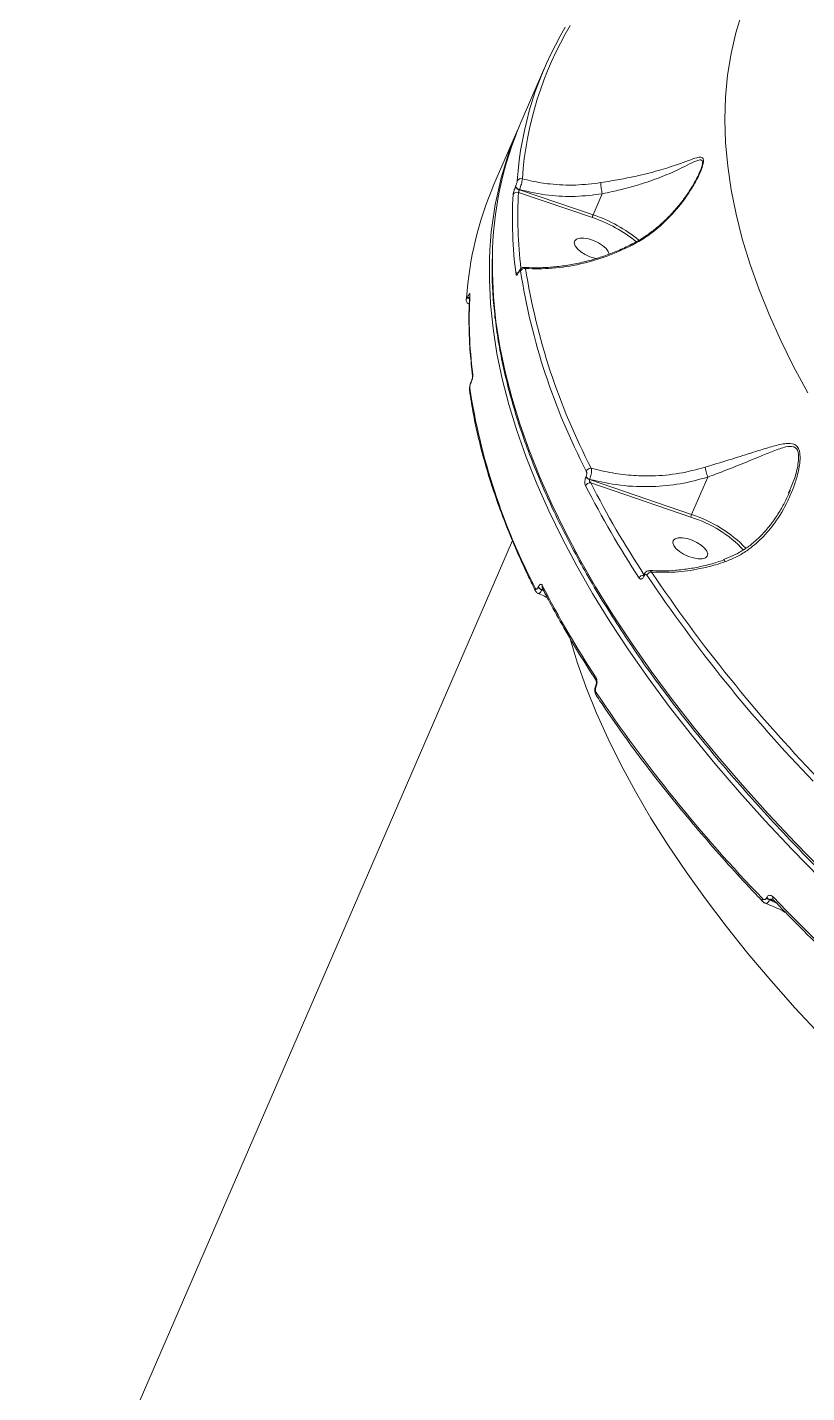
# Model space of a CAD drawing. Header units: millimetres. Extents: x -5550 to 7488, y -4093 to 4627.
# Drawn here: x -3503.6 to -3316.5, y 650.4 to 978.2 of the extents above; entities that cross this region are included whole.
import ezdxf

# ---------------------------------------------------------------- set-up
doc = ezdxf.new("R2010")
doc.units = ezdxf.units.MM
doc.layers.add('DIKOM_ОБЪЕКТ', color=7, linetype='Continuous')

msp = doc.modelspace()

# ---------------------------------------------------------------- linework, layer by layer
at = {"layer": 'DIKOM_ОБЪЕКТ', "color": 7, "linetype": 'Continuous', "lineweight": 15}
for p, q in [((-3379.423, 968.579), (-3385.163, 955.325)), ((-3385.878, 953.674), (-3391.618, 940.42)), ((-3386.409, 940.002), (-3386.428, 939.956)), ((-3385.718, 938.525), (-3367.985, 932.499)), ((-3385.498, 939.158), (-3385.479, 939.203)), ((-3367.803, 933.144), (-3385.498, 939.158)), ((-3365.618, 938.191), (-3367.803, 933.144)), ((-3367.368, 922.73), (-3366.982, 922.645)), ((-3385.681, 919.322), (-3385.653, 919.388)), ((-3385.639, 919.503), (-3385.667, 919.437)), ((-3397.866, 913.547), (-3397.886, 913.501)), ((-3397.439, 913.825), (-3397.439, 913.824)), ((-3397.147, 892.846), (-3397.119, 892.912)), ((-3397.105, 893.028), (-3397.133, 892.962)), ((-3369.506, 870.288), (-3369.535, 870.222)), ((-3368.649, 869.591), (-3368.62, 869.657)), ((-3344.147, 861.207), (-3368.649, 869.591)), ((-3368.388, 868.794), (-3344.33, 860.562)), ((-3340.255, 870.193), (-3344.147, 861.207)), ((-3320.584, 867.102), (-3320.888, 866.335)), ((-3387.193, 855.018), (-3503.645, 586.126)), ((-3355.689, 846.701), (-3355.709, 846.655)), ((-3355.651, 846.366), (-3355.632, 846.412)), ((-3380.972, 843.812), (-3381.001, 843.747)), ((-3380.115, 843.116), (-3380.086, 843.181)), ((-3379.628, 842.865), (-3380.115, 843.116)), ((-3380.086, 843.181), (-3379.73, 843.059)), ((-3367.146, 820.245), (-3367.166, 820.2)), ((-3367.109, 819.911), (-3367.089, 819.957)), ((-3326.143, 769.228), (-3326.18, 769.142)), ((-3325.429, 768.69), (-3325.392, 768.776)), ((-3323.787, 767.939), (-3325.429, 768.69)), ((-3325.392, 768.776), (-3324.201, 768.366))]:
    msp.add_line(p, q, dxfattribs=at)
at = {"layer": 'DIKOM_ОБЪЕКТ', "color": 7, "linetype": 'Continuous', "lineweight": 15, "flags": 128}
for points in [[(-3316.23, 890.39), (-3319.659, 896.725), (-3322.772, 903.004), (-3325.566, 909.22), (-3328.037, 915.368), (-3330.184, 921.44), (-3332.005, 927.433), (-3333.498, 933.341), (-3334.661, 939.157), (-3335.494, 944.876), (-3335.995, 950.494), (-3336.165, 956.005), (-3336.003, 961.404), (-3335.509, 966.685), (-3334.683, 971.844), (-3333.528, 976.876), (-3332.042, 981.777)], [(-3363.932, 923.679), (-3363.935, 923.725), (-3364.153, 924.388), (-3364.693, 925.106), (-3365.513, 925.82), (-3366.544, 926.472), (-3367.705, 927.01), (-3368.9, 927.39), (-3370.033, 927.581), (-3371.013, 927.568), (-3371.759, 927.352), (-3372.211, 926.95), (-3372.333, 926.395), (-3372.115, 925.731), (-3371.574, 925.014), (-3370.755, 924.3), (-3369.723, 923.647), (-3368.563, 923.11), (-3367.368, 922.73), (-3367.368, 922.73)], [(-3312.563, 775.578), (-3319.299, 782.455), (-3325.766, 789.338), (-3331.958, 796.219), (-3337.871, 803.095), (-3343.499, 809.958), (-3348.837, 816.802), (-3353.882, 823.623), (-3358.628, 830.414), (-3363.072, 837.17), (-3367.21, 843.885), (-3371.038, 850.553), (-3374.554, 857.168), (-3377.754, 863.726), (-3380.636, 870.22), (-3383.196, 876.646), (-3385.434, 882.997), (-3387.347, 889.268), (-3388.934, 895.455), (-3390.193, 901.551), (-3391.123, 907.552), (-3391.723, 913.453), (-3391.993, 919.248), (-3391.995, 922.805)], [(-3392.721, 920.269), (-3392.708, 917.598), (-3392.438, 911.802), (-3391.837, 905.902), (-3390.908, 899.901), (-3389.649, 893.804), (-3388.062, 887.618), (-3386.149, 881.346), (-3383.911, 874.995), (-3381.35, 868.57), (-3378.469, 862.076), (-3375.269, 855.518), (-3371.753, 848.902), (-3367.925, 842.234), (-3363.787, 835.52), (-3359.343, 828.764), (-3354.597, 821.973), (-3349.552, 815.152), (-3344.214, 808.307), (-3338.586, 801.444), (-3332.673, 794.569), (-3326.481, 787.687), (-3320.014, 780.804), (-3313.277, 773.927)], [(-3385.666, 919.439), (-3385.68, 919.396), (-3385.681, 919.322)], [(-3385.64, 919.5), (-3385.651, 919.461), (-3385.653, 919.388)], [(-3398.277, 912.865), (-3398.263, 912.972), (-3398.212, 913.131)], [(-3397.439, 913.827), (-3397.426, 913.928), (-3397.374, 914.096)], [(-3397.135, 892.957), (-3397.146, 892.92), (-3397.147, 892.846)], [(-3397.102, 893.033), (-3397.117, 892.986), (-3397.119, 892.912)], [(-3343.711, 850.792), (-3342.578, 850.601), (-3341.598, 850.615), (-3340.852, 850.831), (-3340.4, 851.233), (-3340.278, 851.788), (-3340.496, 852.451), (-3341.037, 853.169), (-3341.856, 853.883), (-3342.888, 854.535), (-3344.048, 855.073), (-3345.244, 855.453), (-3346.377, 855.644), (-3347.356, 855.631), (-3348.102, 855.415), (-3348.554, 855.013), (-3348.676, 854.458), (-3348.458, 853.794), (-3347.918, 853.077), (-3347.098, 852.363), (-3346.067, 851.71), (-3344.906, 851.172), (-3343.711, 850.792)], [(-3373.314, 831.367), (-3371.609, 825.788), (-3369.462, 819.715), (-3366.991, 813.567), (-3364.197, 807.351), (-3361.084, 801.073), (-3357.655, 794.737), (-3353.912, 788.35), (-3349.859, 781.917), (-3345.5, 775.446), (-3340.839, 768.941), (-3335.881, 762.409), (-3330.629, 755.856), (-3325.089, 749.289), (-3319.266, 742.712), (-3313.165, 736.132)], [(-3297.207, 743.019), (-3300.838, 746.303), (-3304.411, 749.593), (-3307.926, 752.888), (-3311.382, 756.187), (-3314.778, 759.49), (-3318.114, 762.796), (-3321.388, 766.105), (-3324.601, 769.415)]]:
    msp.add_lwpolyline(points, dxfattribs=at)
at = {"layer": 'DIKOM_ОБЪЕКТ', "color": 7, "linetype": 'Continuous', "lineweight": 15}
for centre, radius, start, end in [((-3303.767, 935.808), 82.433, 149.07656, 176.18656), ((-3302.724, 936.334), 82.253, 149.07706, 176.18618), ((-3306.867, 920.069), 85.854, 156.35856, 179.86674), ((-3307.102, 921.949), 84.897, 156.85012, 179.42219), ((-3385.106, 940.835), 1.018, 72.25876, 153.46454), ((-3314.673, 907.385), 83.737, 156.765, 176.06555), ((-3284.626, 932.12), 102.554, 176.69652, 187.43218), ((-3386.091, 937.567), 1.028, 68.72536, 153.27236), ((-3385.275, 940.359), 1.222, 199.25172, 259.47076), ((-3385.255, 940.405), 1.223, 199.2751, 259.44738), ((-3283.944, 932.633), 101.945, 176.68639, 186.94449), ((-3378.227, 901.5), 32.647, 50.39797, 71.71682), ((-3378.316, 901.275), 33.558, 50.09232, 71.74363), ((-3385.413, 918.433), 0.999, 105.04505, 155.04273), ((-3384.275, 919.218), 1.07, 75.89726, 153.62105), ((-3231.151, 943.745), 155.949, 188.8719, 207.53505), ((-3230.268, 944.256), 155.608, 188.8722, 207.53491), ((-3397.166, 913.623), 0.73, 189.57397, 243.75052), ((-3397.156, 913.665), 0.72, 189.47286, 242.70338), ((-3294.99, 908.186), 102.555, 176.69659, 187.43211), ((-3395.968, 894.606), 0.782, 156.27724, 187.49471), ((-3396.718, 891.221), 0.777, 156.18509, 187.71938), ((-3243.354, 915.583), 155.94, 188.87142, 207.53561), ((-3368.367, 871.144), 1.182, 84.3095, 154.56133), ((-3368.57, 867.628), 1.181, 81.13338, 154.70134), ((-3368.214, 871.139), 1.608, 214.7759, 254.30354), ((-3368.183, 871.208), 1.611, 214.80934, 254.25986), ((-3151.414, 980.287), 243.944, 207.19648, 213.21012), ((-3152.125, 979.904), 244.55, 207.19695, 213.20998), ((-3342.126, 860.284), 2.221, 155.45116, 172.82031), ((-3352.867, 832.817), 29.029, 43.09683, 72.89686), ((-3353.715, 831.352), 31.351, 43.95887, 72.22876), ((-3355.598, 845.435), 1.25, 94.54301, 155.10017), ((-3355.414, 846.563), 0.308, 162.14645, 219.70629), ((-3355.394, 846.609), 0.309, 162.9875, 219.76003), ((-3353.774, 846.161), 1.246, 89.02491, 155.21777), ((-3054.228, 1048.421), 362.084, 213.85926, 223.93743), ((-3053.71, 1048.723), 361.322, 213.85984, 223.93702), ((-3380.981, 843.185), 0.719, 154.66791, 205.5533), ((-3379.679, 844.665), 1.609, 214.78414, 254.28507), ((-3379.649, 844.732), 1.611, 214.81883, 254.26061), ((-3379.354, 843.891), 0.718, 154.64623, 205.66312), ((-3162.548, 955.936), 244.483, 207.19612, 213.2108), ((-3366.87, 820.109), 0.31, 162.88045, 219.62115), ((-3366.484, 821.721), 0.686, 153.45154, 210.62814), ((-3366.853, 820.153), 0.307, 162.18255, 219.80442), ((-3366.486, 818.218), 0.687, 153.51283, 210.76238), ((-3066.432, 1020.253), 362.072, 213.85901, 223.93755), ((-3326.635, 768.711), 0.609, 149.38048, 217.29462), ((-3324.827, 770.542), 1.947, 225.9635, 251.99411), ((-3324.789, 770.628), 1.948, 225.96065, 251.98361), ((-3324.055, 769.107), 0.627, 150.54518, 216.09446)]:
    msp.add_arc(centre, radius, start, end, dxfattribs=at)
for points, knots in [([(-3358.438, 925.87), (-3357.352, 926.475), (-3355.164, 927.695), (-3351.514, 930.515), (-3347.624, 934.429), (-3344.499, 938.75), (-3342.708, 941.968), (-3341.865, 943.832), (-3341.37, 945.226), (-3341.196, 946.37), (-3341.536, 947.019), (-3342.554, 947.021), (-3344.326, 946.42), (-3347.103, 945.381), (-3350.182, 944.336), (-3353.401, 943.421), (-3356.254, 942.706), (-3359.587, 941.989), (-3362.946, 941.374), (-3365.13, 941.018), (-3365.968, 940.882)], [0, 0, 0, 0, 0.0563535, 0.1136147, 0.2103704, 0.309984, 0.3619803, 0.388302, 0.415339, 0.4457387, 0.4740995, 0.5167985, 0.5802327, 0.6452967, 0.7405617, 0.7897119, 0.8388441, 0.8993618, 0.9613612, 1, 1, 1, 1]), ([(-3365.617, 938.197), (-3365.616, 938.197), (-3364.811, 938.376), (-3362.724, 938.807), (-3359.491, 939.612), (-3355.375, 940.792), (-3351.077, 942.345), (-3347.375, 943.97), (-3344.595, 945.404), (-3342.846, 946.231), (-3341.802, 946.463), (-3341.473, 945.986), (-3341.558, 945.303), (-3341.775, 944.504), (-3341.965, 943.94), (-3342.193, 943.447), (-3342.211, 943.407)], [0, 0, 0, 0, 0.0000561, 0.0631959, 0.1645362, 0.2660119, 0.4269111, 0.5880362, 0.6936083, 0.7987553, 0.86582, 0.9086541, 0.9446503, 0.954521, 0.9963018, 1, 1, 1, 1]), ([(-3386.017, 941.29), (-3386.025, 941.23), (-3386.04, 941.109), (-3386.112, 940.829), (-3386.21, 940.515), (-3386.315, 940.226), (-3386.382, 940.066), (-3386.409, 940.002)], [0, 0, 0, 0, 0.2143548, 0.4284659, 0.6429238, 0.8577555, 1, 1, 1, 1]), ([(-3385.479, 939.203), (-3385.43, 939.332), (-3385.309, 939.656), (-3385.122, 940.24), (-3384.95, 940.874), (-3384.829, 941.439), (-3384.807, 941.683), (-3384.796, 941.805)], [0, 0, 0, 0, 0.1423863, 0.3572483, 0.5716608, 0.785745, 1, 1, 1, 1]), ([(-3365.968, 940.882), (-3367.97, 940.635), (-3372.021, 940.134), (-3377.594, 940.414), (-3381.861, 941.072), (-3384.034, 941.615), (-3384.796, 941.805)], [0, 0, 0, 0, 0.3181951, 0.6439605, 0.8752452, 1, 1, 1, 1]), ([(-3365.968, 940.882), (-3365.968, 940.863), (-3365.969, 940.789), (-3365.962, 940.568), (-3365.926, 940.13), (-3365.846, 939.497), (-3365.739, 938.816), (-3365.658, 938.403), (-3365.617, 938.197)], [0, 0, 0, 0, 0.0381013, 0.1492037, 0.3618937, 0.5745925, 0.7873101, 1, 1, 1, 1]), ([(-3342.208, 943.405), (-3342.365, 943.055), (-3342.723, 942.258), (-3343.504, 940.794), (-3344.604, 938.96), (-3346.101, 936.804), (-3347.983, 934.459), (-3350.137, 932.156), (-3352.478, 930.039), (-3354.861, 928.242), (-3356.9, 926.919), (-3358.185, 926.289), (-3358.62, 926.076)], [0, 0, 0, 0, 0.0534474, 0.1218646, 0.2147679, 0.3252399, 0.4468589, 0.5824689, 0.7090451, 0.8290684, 0.9422669, 1, 1, 1, 1]), ([(-3386.428, 939.956), (-3386.468, 939.862), (-3386.568, 939.624), (-3386.725, 939.193), (-3386.871, 938.723), (-3386.977, 938.303), (-3386.999, 938.121), (-3387.009, 938.03)], [0, 0, 0, 0, 0.1408019, 0.355281, 0.5700311, 0.7849841, 1, 1, 1, 1]), ([(-3385.718, 938.525), (-3385.712, 938.555), (-3385.699, 938.613), (-3385.656, 938.75), (-3385.601, 938.905), (-3385.545, 939.047), (-3385.511, 939.127), (-3385.498, 939.158)], [0, 0, 0, 0, 0.2150431, 0.4300252, 0.6448157, 0.8592774, 1, 1, 1, 1]), ([(-3385.479, 939.203), (-3383.143, 938.686), (-3378.749, 937.713), (-3372.017, 937.423), (-3367.767, 937.933), (-3365.618, 938.191)], [0, 0, 0, 0, 0.3593289, 0.6759002, 1, 1, 1, 1]), ([(-3365.618, 938.191), (-3365.617, 938.192), (-3365.616, 938.194), (-3365.617, 938.196), (-3365.617, 938.197)], [0, 0, 0, 0, 0.6127096, 1, 1, 1, 1]), ([(-3367.985, 932.499), (-3367.984, 932.508), (-3367.984, 932.526), (-3367.978, 932.582), (-3367.959, 932.681), (-3367.918, 932.834), (-3367.864, 932.997), (-3367.823, 933.095), (-3367.803, 933.144)], [0, 0, 0, 0, 0.0702902, 0.1414679, 0.356118, 0.570775, 0.7853056, 1, 1, 1, 1]), ([(-3358.619, 926.074), (-3359.163, 925.795), (-3360.78, 924.967), (-3363.572, 923.826), (-3366.963, 922.647), (-3370.408, 921.715), (-3373.865, 921.03), (-3377.309, 920.589), (-3380.701, 920.428), (-3383.045, 920.429), (-3384.22, 920.551), (-3384.317, 920.561)], [0, 0, 0, 0, 0.0658113, 0.1956788, 0.3266107, 0.4584282, 0.5906972, 0.7227392, 0.8553176, 0.9881148, 1, 1, 1, 1]), ([(-3384.014, 920.256), (-3381.895, 920.212), (-3377.601, 920.121), (-3371.047, 921.196), (-3364.562, 923.028), (-3360.496, 924.915), (-3358.438, 925.87)], [0, 0, 0, 0, 0.253607, 0.5139743, 0.7539696, 1, 1, 1, 1]), ([(-3358.438, 925.87), (-3358.458, 925.898), (-3358.516, 925.978), (-3358.581, 926.054), (-3358.59, 926.031), (-3358.593, 926.023)], [0, 0, 0, 0, 0.2492545, 0.7239336, 1, 1, 1, 1]), ([(-3392.025, 922.491), (-3392.047, 921.778), (-3392.122, 919.276), (-3391.943, 914.883), (-3391.492, 909.317), (-3390.727, 903.654), (-3389.672, 897.905), (-3388.321, 892.073), (-3386.677, 886.163), (-3384.741, 880.18), (-3382.515, 874.128), (-3380, 868.012), (-3377.198, 861.837), (-3374.111, 855.607), (-3370.742, 849.327), (-3367.094, 843.002), (-3363.169, 836.637), (-3358.97, 830.237), (-3354.501, 823.806), (-3349.765, 817.349), (-3344.766, 810.871), (-3339.508, 804.376), (-3333.994, 797.871), (-3328.229, 791.358), (-3322.217, 784.845), (-3315.962, 778.334), (-3309.47, 771.831), (-3302.746, 765.341), (-3295.793, 758.869), (-3288.618, 752.419), (-3281.227, 745.996), (-3273.624, 739.605), (-3265.815, 733.252), (-3257.806, 726.939), (-3249.604, 720.674), (-3241.214, 714.459), (-3232.642, 708.299), (-3223.896, 702.2), (-3214.981, 696.166), (-3205.905, 690.201), (-3196.674, 684.309), (-3187.295, 678.496), (-3177.776, 672.765), (-3168.122, 667.121), (-3158.343, 661.568), (-3148.443, 656.112), (-3139.547, 651.344), (-3133.929, 648.422), (-3131.681, 647.253)], [0, 0, 0, 0, 0.0088209, 0.0309505, 0.0530921, 0.0752453, 0.097409, 0.1195825, 0.1417638, 0.1639522, 0.1861457, 0.208344, 0.2305454, 0.2527491, 0.2749542, 0.2971604, 0.3193671, 0.3415734, 0.3637795, 0.3859847, 0.4081892, 0.4303927, 0.4525952, 0.4747967, 0.4969973, 0.5191965, 0.541395, 0.5635922, 0.5857888, 0.6079841, 0.6301785, 0.6523721, 0.6745648, 0.6967567, 0.7189481, 0.7411389, 0.7633286, 0.7855178, 0.8077068, 0.8298953, 0.8520828, 0.8742703, 0.8964575, 0.9186442, 0.9408305, 0.9630167, 0.9852027, 1, 1, 1, 1]), ([(-3386.318, 918.855), (-3386.306, 918.795), (-3386.278, 918.661), (-3386.177, 918.61), (-3386.031, 918.707), (-3385.859, 918.943), (-3385.74, 919.195), (-3385.681, 919.322)], [0, 0, 0, 0, 0.1741696, 0.3896028, 0.595838, 0.7979036, 1, 1, 1, 1]), ([(-3385.667, 919.439), (-3385.672, 919.428), (-3385.708, 919.337), (-3385.768, 919.225), (-3385.825, 919.132), (-3385.829, 919.126), (-3385.831, 919.124)], [0, 0, 0, 0, 0.0568574, 0.4661702, 0.7907391, 1, 1, 1, 1]), ([(-3385.653, 919.388), (-3385.614, 919.471), (-3385.536, 919.638), (-3385.422, 919.794), (-3385.327, 919.855), (-3385.261, 919.82), (-3385.242, 919.733), (-3385.234, 919.694)], [0, 0, 0, 0, 0.2039171, 0.408021, 0.6134986, 0.826512, 1, 1, 1, 1]), ([(-3384.323, 920.547), (-3384.432, 920.548), (-3384.646, 920.549), (-3384.934, 920.424), (-3385.177, 920.243), (-3385.4, 919.974), (-3385.544, 919.728), (-3385.624, 919.531), (-3385.638, 919.499)], [0, 0, 0, 0, 0.1674338, 0.3289991, 0.485255, 0.6652638, 0.9448353, 1, 1, 1, 1]), ([(-3384.014, 920.256), (-3384.055, 920.34), (-3384.137, 920.508), (-3384.259, 920.529), (-3384.32, 920.54)], [0, 0, 0, 0, 0.4935167, 1, 1, 1, 1]), ([(-3398.27, 912.866), (-3398.275, 912.823), (-3398.287, 912.71), (-3398.26, 912.481), (-3398.155, 912.195), (-3397.95, 911.923), (-3397.745, 911.818), (-3397.644, 911.766)], [0, 0, 0, 0, 0.1159444, 0.3062651, 0.5224765, 0.7650091, 1, 1, 1, 1]), ([(-3397.886, 913.501), (-3397.912, 913.442), (-3397.979, 913.293), (-3398.076, 913.115), (-3398.16, 913.009), (-3398.212, 913.004), (-3398.212, 913.089), (-3398.212, 913.131)], [0, 0, 0, 0, 0.1422867, 0.3571353, 0.5715579, 0.7857043, 1, 1, 1, 1]), ([(-3397.374, 914.096), (-3397.376, 914.16), (-3397.378, 914.287), (-3397.457, 914.28), (-3397.583, 914.122), (-3397.728, 913.856), (-3397.827, 913.634), (-3397.866, 913.547)], [0, 0, 0, 0, 0.2150436, 0.4299463, 0.6446606, 0.8592015, 1, 1, 1, 1]), ([(-3397.439, 913.827), (-3397.488, 912.889), (-3397.629, 910.176), (-3397.631, 905.609), (-3397.375, 900.113), (-3396.954, 896.375), (-3396.743, 894.51)], [0, 0, 0, 0, 0.1499031, 0.4336127, 0.7174313, 1, 1, 1, 1]), ([(-3397.119, 892.912), (-3397.088, 892.986), (-3396.997, 893.206), (-3396.859, 893.63), (-3396.736, 894.139), (-3396.668, 894.607), (-3396.678, 894.816), (-3396.683, 894.921)], [0, 0, 0, 0, 0.1082837, 0.3204439, 0.5430783, 0.7715429, 1, 1, 1, 1]), ([(-3397.348, 892.326), (-3397.38, 892.206), (-3397.464, 891.893), (-3397.53, 891.495), (-3397.477, 891.219), (-3397.455, 891.108)], [0, 0, 0, 0, 0.2719081, 0.7091049, 1, 1, 1, 1]), ([(-3397.429, 891.535), (-3397.433, 891.603), (-3397.441, 891.74), (-3397.397, 892.046), (-3397.318, 892.377), (-3397.227, 892.653), (-3397.168, 892.797), (-3397.147, 892.846)], [0, 0, 0, 0, 0.2288406, 0.4579137, 0.6785314, 0.8884125, 1, 1, 1, 1]), ([(-3397.132, 892.955), (-3397.193, 892.812), (-3397.279, 892.609), (-3397.332, 892.39), (-3397.348, 892.326)], [0, 0, 0, 0, 0.7049724, 1, 1, 1, 1]), ([(-3396.743, 894.509), (-3396.743, 894.51), (-3396.745, 894.519), (-3396.741, 894.473), (-3396.746, 894.365), (-3396.772, 894.148), (-3396.836, 893.831), (-3396.937, 893.471), (-3397.036, 893.184), (-3397.09, 893.065), (-3397.105, 893.034)], [0, 0, 0, 0, 0.0137243, 0.1039714, 0.2165322, 0.3716954, 0.5523368, 0.7543469, 0.9356868, 1, 1, 1, 1]), ([(-3397.488, 891.116), (-3397.342, 890.117), (-3396.918, 887.222), (-3395.991, 882.367), (-3394.612, 876.527), (-3392.935, 870.609), (-3390.968, 864.618), (-3388.71, 858.559), (-3386.161, 852.435), (-3383.77, 847.201), (-3382.186, 844.001), (-3381.63, 842.877)], [0, 0, 0, 0, 0.0652925, 0.1891242, 0.312992, 0.4369044, 0.5608536, 0.6848328, 0.8088357, 0.9328569, 1, 1, 1, 1]), ([(-3336.05, 849.903), (-3335.159, 850.258), (-3333.361, 850.973), (-3330.371, 852.803), (-3327.186, 855.484), (-3323.81, 859.511), (-3321.399, 863.607), (-3319.746, 867.441), (-3318.716, 870.603), (-3318.102, 873.579), (-3318.094, 875.603), (-3318.351, 876.794), (-3318.753, 877.611), (-3319.806, 878.28), (-3321.72, 878.319), (-3324.548, 877.645), (-3328.42, 876.463), (-3333.127, 874.956), (-3337.524, 873.591), (-3340.2, 872.771), (-3340.905, 872.555)], [0, 0, 0, 0, 0.0440629, 0.0889558, 0.1624859, 0.238206, 0.3352443, 0.385264, 0.4352597, 0.4935522, 0.5321355, 0.5402089, 0.5665614, 0.5927392, 0.6382713, 0.7076012, 0.7787223, 0.8710019, 0.9660335, 1, 1, 1, 1]), ([(-3340.255, 870.195), (-3340.255, 870.195), (-3339.58, 870.448), (-3337.025, 871.406), (-3332.806, 873.071), (-3328.294, 874.91), (-3324.547, 876.512), (-3321.841, 877.442), (-3319.986, 877.667), (-3318.989, 877.158), (-3318.679, 876.512), (-3318.561, 876.016), (-3318.43, 875.282), (-3318.539, 873.302), (-3319.202, 870.303), (-3320.132, 868.149), (-3320.584, 867.102)], [0, 0, 0, 0, 0.0000264, 0.0560324, 0.2109585, 0.3661188, 0.481117, 0.5957041, 0.6671171, 0.706609, 0.7453301, 0.7458492, 0.7580249, 0.8177623, 0.9114603, 1, 1, 1, 1]), ([(-3368.62, 869.657), (-3368.584, 869.758), (-3368.478, 870.049), (-3368.331, 870.606), (-3368.219, 871.276), (-3368.182, 871.899), (-3368.227, 872.18), (-3368.25, 872.32)], [0, 0, 0, 0, 0.1132043, 0.3259293, 0.5479794, 0.7754425, 1, 1, 1, 1]), ([(-3340.905, 872.555), (-3342.953, 872.015), (-3347.097, 870.921), (-3352.907, 870.426), (-3358.294, 870.529), (-3363.219, 871.075), (-3366.565, 871.903), (-3368.25, 872.32)], [0, 0, 0, 0, 0.2308687, 0.4671705, 0.6265709, 0.81199, 1, 1, 1, 1]), ([(-3340.905, 872.555), (-3340.899, 872.503), (-3340.882, 872.353), (-3340.817, 871.995), (-3340.684, 871.449), (-3340.483, 870.789), (-3340.331, 870.393), (-3340.255, 870.195)], [0, 0, 0, 0, 0.0873301, 0.253622, 0.5024189, 0.7512026, 1, 1, 1, 1]), ([(-3369.535, 870.222), (-3369.564, 870.148), (-3369.652, 869.928), (-3369.757, 869.495), (-3369.805, 868.968), (-3369.771, 868.475), (-3369.682, 868.246), (-3369.638, 868.132)], [0, 0, 0, 0, 0.1083016, 0.3204565, 0.5430522, 0.7715859, 1, 1, 1, 1]), ([(-3369.435, 871.651), (-3369.407, 871.577), (-3369.349, 871.428), (-3369.328, 871.106), (-3369.36, 870.764), (-3369.428, 870.482), (-3369.486, 870.338), (-3369.506, 870.288)], [0, 0, 0, 0, 0.2288712, 0.4578193, 0.678505, 0.8883511, 1, 1, 1, 1]), ([(-3368.388, 868.794), (-3368.437, 868.844), (-3368.533, 868.94), (-3368.635, 869.13), (-3368.685, 869.315), (-3368.686, 869.444), (-3368.671, 869.529), (-3368.658, 869.566), (-3368.649, 869.591)], [0, 0, 0, 0, 0.2552576, 0.4987979, 0.7166705, 0.861528, 0.9069303, 1, 1, 1, 1]), ([(-3368.62, 869.657), (-3366.183, 869.112), (-3361.241, 868.008), (-3353.879, 867.778), (-3346.781, 868.419), (-3342.447, 869.597), (-3340.255, 870.193)], [0, 0, 0, 0, 0.260692, 0.5287032, 0.7616315, 1, 1, 1, 1]), ([(-3340.255, 870.193), (-3340.255, 870.193), (-3340.254, 870.194), (-3340.255, 870.195), (-3340.255, 870.195), (-3340.255, 870.195)], [0, 0, 0, 0, 0.4637778, 0.8486084, 1, 1, 1, 1]), ([(-3320.471, 867.057), (-3320.559, 866.832), (-3321.005, 865.688), (-3322.043, 863.639), (-3323.624, 860.916), (-3325.521, 858.299), (-3327.529, 856.039), (-3329.605, 854.154), (-3331.764, 852.628), (-3334.065, 851.337), (-3335.7, 850.716), (-3336.481, 850.42)], [0, 0, 0, 0, 0.0307252, 0.1557621, 0.2887872, 0.4294217, 0.5635511, 0.6700832, 0.7834058, 0.8965294, 1, 1, 1, 1]), ([(-3336.432, 850.316), (-3336.954, 850.13), (-3338.563, 849.557), (-3341.306, 848.851), (-3344.635, 848.191), (-3347.962, 847.798), (-3351.173, 847.639), (-3353.222, 847.745), (-3354.205, 847.796)], [0, 0, 0, 0, 0.0878589, 0.2709784, 0.4556415, 0.6415031, 0.8281395, 1, 1, 1, 1]), ([(-3353.753, 847.408), (-3351.882, 847.349), (-3348.092, 847.23), (-3342.884, 847.993), (-3338.85, 848.977), (-3336.824, 849.647), (-3336.05, 849.903)], [0, 0, 0, 0, 0.3247105, 0.6574756, 0.8690045, 1, 1, 1, 1]), ([(-3336.05, 849.903), (-3336.063, 849.925), (-3336.117, 850.012), (-3336.236, 850.176), (-3336.357, 850.3), (-3336.4, 850.26), (-3336.41, 850.25)], [0, 0, 0, 0, 0.0881762, 0.3453701, 0.8377025, 1, 1, 1, 1]), ([(-3356.732, 845.962), (-3356.665, 845.882), (-3356.532, 845.722), (-3356.276, 845.685), (-3356.016, 845.811), (-3355.8, 846.059), (-3355.693, 846.279), (-3355.651, 846.366)], [0, 0, 0, 0, 0.2150133, 0.4299508, 0.6447151, 0.8592219, 1, 1, 1, 1]), ([(-3355.709, 846.659), (-3355.724, 846.625), (-3355.758, 846.548), (-3355.798, 846.498), (-3355.797, 846.498), (-3355.797, 846.498)], [0, 0, 0, 0, 0.3334527, 0.7480566, 1, 1, 1, 1]), ([(-3354.23, 847.735), (-3354.385, 847.732), (-3354.69, 847.725), (-3355.099, 847.503), (-3355.449, 847.173), (-3355.603, 846.864), (-3355.685, 846.7)], [0, 0, 0, 0, 0.2386021, 0.4690735, 0.7164039, 1, 1, 1, 1]), ([(-3355.632, 846.412), (-3355.603, 846.471), (-3355.532, 846.618), (-3355.386, 846.784), (-3355.213, 846.868), (-3355.041, 846.844), (-3354.951, 846.737), (-3354.906, 846.684)], [0, 0, 0, 0, 0.1422534, 0.357063, 0.571546, 0.7857313, 1, 1, 1, 1]), ([(-3353.753, 847.408), (-3353.838, 847.521), (-3353.975, 847.703), (-3354.146, 847.711), (-3354.21, 847.714)], [0, 0, 0, 0, 0.6238082, 1, 1, 1, 1]), ([(-3381.001, 843.747), (-3381.042, 843.664), (-3381.124, 843.498), (-3381.272, 843.351), (-3381.418, 843.302), (-3381.543, 843.351), (-3381.603, 843.449), (-3381.63, 843.492)], [0, 0, 0, 0, 0.2040137, 0.4079713, 0.6134535, 0.8264888, 1, 1, 1, 1]), ([(-3381.617, 842.882), (-3381.562, 842.781), (-3381.439, 842.55), (-3381.195, 842.324), (-3381.007, 842.271), (-3380.969, 842.261)], [0, 0, 0, 0, 0.3852062, 0.8743196, 1, 1, 1, 1]), ([(-3380.003, 844.198), (-3380.045, 844.265), (-3380.14, 844.416), (-3380.335, 844.49), (-3380.559, 844.413), (-3380.784, 844.189), (-3380.909, 843.938), (-3380.972, 843.812)], [0, 0, 0, 0, 0.1742162, 0.3896066, 0.595794, 0.7978366, 1, 1, 1, 1]), ([(-3380.97, 842.272), (-3380.939, 842.253), (-3380.85, 842.198), (-3380.642, 842.326), (-3380.376, 842.623), (-3380.202, 842.951), (-3380.115, 843.116)], [0, 0, 0, 0, 0.1503177, 0.432869, 0.7161166, 1, 1, 1, 1]), ([(-3380.086, 843.181), (-3380.067, 843.216), (-3380.044, 843.259), (-3379.978, 843.32), (-3379.887, 843.363), (-3379.772, 843.369), (-3379.704, 843.34), (-3379.682, 843.33)], [0, 0, 0, 0, 0.2159303, 0.2621711, 0.5414278, 0.8527498, 1, 1, 1, 1]), ([(-3380.001, 843.58), (-3379.434, 842.483), (-3377.787, 839.3), (-3374.842, 833.994), (-3371.12, 827.689), (-3368.415, 823.466), (-3367.074, 821.371)], [0, 0, 0, 0, 0.1499043, 0.4348031, 0.719707, 1, 1, 1, 1]), ([(-3380.992, 842.219), (-3380.468, 842.018), (-3379.71, 841.727), (-3379, 841.355), (-3378.78, 841.24)], [0, 0, 0, 0, 0.6908827, 1, 1, 1, 1]), ([(-3367.165, 820.201), (-3367.165, 820.201), (-3367.291, 819.997), (-3367.386, 819.473), (-3367.405, 818.694), (-3367.276, 818.138), (-3367.09, 817.904), (-3367.065, 817.873)], [0, 0, 0, 0, 0.0007685, 0.3034946, 0.6109543, 0.9486776, 1, 1, 1, 1]), ([(-3367.101, 818.525), (-3367.138, 818.596), (-3367.213, 818.74), (-3367.261, 819.049), (-3367.253, 819.385), (-3367.196, 819.685), (-3367.134, 819.847), (-3367.109, 819.911)], [0, 0, 0, 0, 0.2142916, 0.4284363, 0.6428896, 0.8576962, 1, 1, 1, 1]), ([(-3367.074, 821.37), (-3367.073, 821.369), (-3367.072, 821.368), (-3367.046, 821.299), (-3367.019, 821.165), (-3367.005, 820.966), (-3367.018, 820.721), (-3367.064, 820.475), (-3367.117, 820.308), (-3367.143, 820.256), (-3367.147, 820.249)], [0, 0, 0, 0, 0.0839451, 0.1947985, 0.3337329, 0.474247, 0.6405695, 0.819275, 0.9761468, 1, 1, 1, 1]), ([(-3367.089, 819.957), (-3367.052, 820.052), (-3366.959, 820.292), (-3366.874, 820.74), (-3366.861, 821.243), (-3366.932, 821.706), (-3367.043, 821.92), (-3367.098, 822.028)], [0, 0, 0, 0, 0.1407655, 0.3552877, 0.5700363, 0.7849934, 1, 1, 1, 1]), ([(-3367.076, 817.867), (-3366.328, 816.743), (-3364.156, 813.483), (-3360.354, 808.064), (-3355.587, 801.604), (-3350.553, 795.124), (-3345.261, 788.628), (-3339.715, 782.121), (-3334.018, 775.722), (-3329.764, 771.129), (-3327.466, 768.708), (-3327.119, 768.343)], [0, 0, 0, 0, 0.0688548, 0.1997291, 0.330604, 0.4614724, 0.592336, 0.723194, 0.854046, 0.9780022, 1, 1, 1, 1]), ([(-3326.18, 769.142), (-3326.219, 769.07), (-3326.297, 768.925), (-3326.468, 768.802), (-3326.666, 768.757), (-3326.893, 768.806), (-3327.059, 768.919), (-3327.146, 769.008), (-3327.159, 769.021)], [0, 0, 0, 0, 0.1673238, 0.334465, 0.5091247, 0.7131221, 0.957725, 1, 1, 1, 1]), ([(-3327.102, 768.364), (-3326.994, 768.24), (-3326.819, 768.039), (-3326.569, 767.957), (-3326.473, 767.926)], [0, 0, 0, 0, 0.619739, 1, 1, 1, 1]), ([(-3326.485, 767.903), (-3326.394, 767.883), (-3326.221, 767.843), (-3325.936, 767.989), (-3325.663, 768.26), (-3325.507, 768.546), (-3325.429, 768.69)], [0, 0, 0, 0, 0.2651022, 0.5091874, 0.7520159, 1, 1, 1, 1]), ([(-3326.484, 767.907), (-3326.217, 767.805), (-3324.614, 767.189), (-3322.974, 766.433), (-3321.657, 765.707), (-3321.576, 765.662)], [0, 0, 0, 0, 0.1578407, 0.9483502, 1, 1, 1, 1]), ([(-3324.601, 769.415), (-3324.62, 769.435), (-3324.758, 769.574), (-3325.024, 769.751), (-3325.386, 769.826), (-3325.696, 769.752), (-3325.962, 769.561), (-3326.083, 769.339), (-3326.143, 769.228)], [0, 0, 0, 0, 0.0392385, 0.2872423, 0.4952129, 0.6709899, 0.8353256, 1, 1, 1, 1]), ([(-3325.392, 768.776), (-3325.38, 768.795), (-3325.357, 768.835), (-3325.273, 768.889), (-3325.122, 768.916), (-3324.905, 768.895), (-3324.748, 768.844), (-3324.665, 768.817)], [0, 0, 0, 0, 0.0896035, 0.1778547, 0.3948397, 0.6766665, 1, 1, 1, 1]), ([(-3324.666, 768.821), (-3324.667, 768.821), (-3324.693, 768.821), (-3324.632, 768.819), (-3324.573, 768.743), (-3324.56, 768.727)], [0, 0, 0, 0, 0.0147203, 0.7937254, 1, 1, 1, 1]), ([(-3324.562, 768.737), (-3323.458, 767.596), (-3320.256, 764.285), (-3314.775, 758.81), (-3308.043, 752.32), (-3302.152, 746.835), (-3298.473, 743.519), (-3297.18, 742.352)], [0, 0, 0, 0, 0.1293331, 0.3751364, 0.6209376, 0.8667245, 1, 1, 1, 1])]:
    msp.add_open_spline(points, degree=3, knots=knots, dxfattribs=at)

doc.saveas('drawing.dxf')
